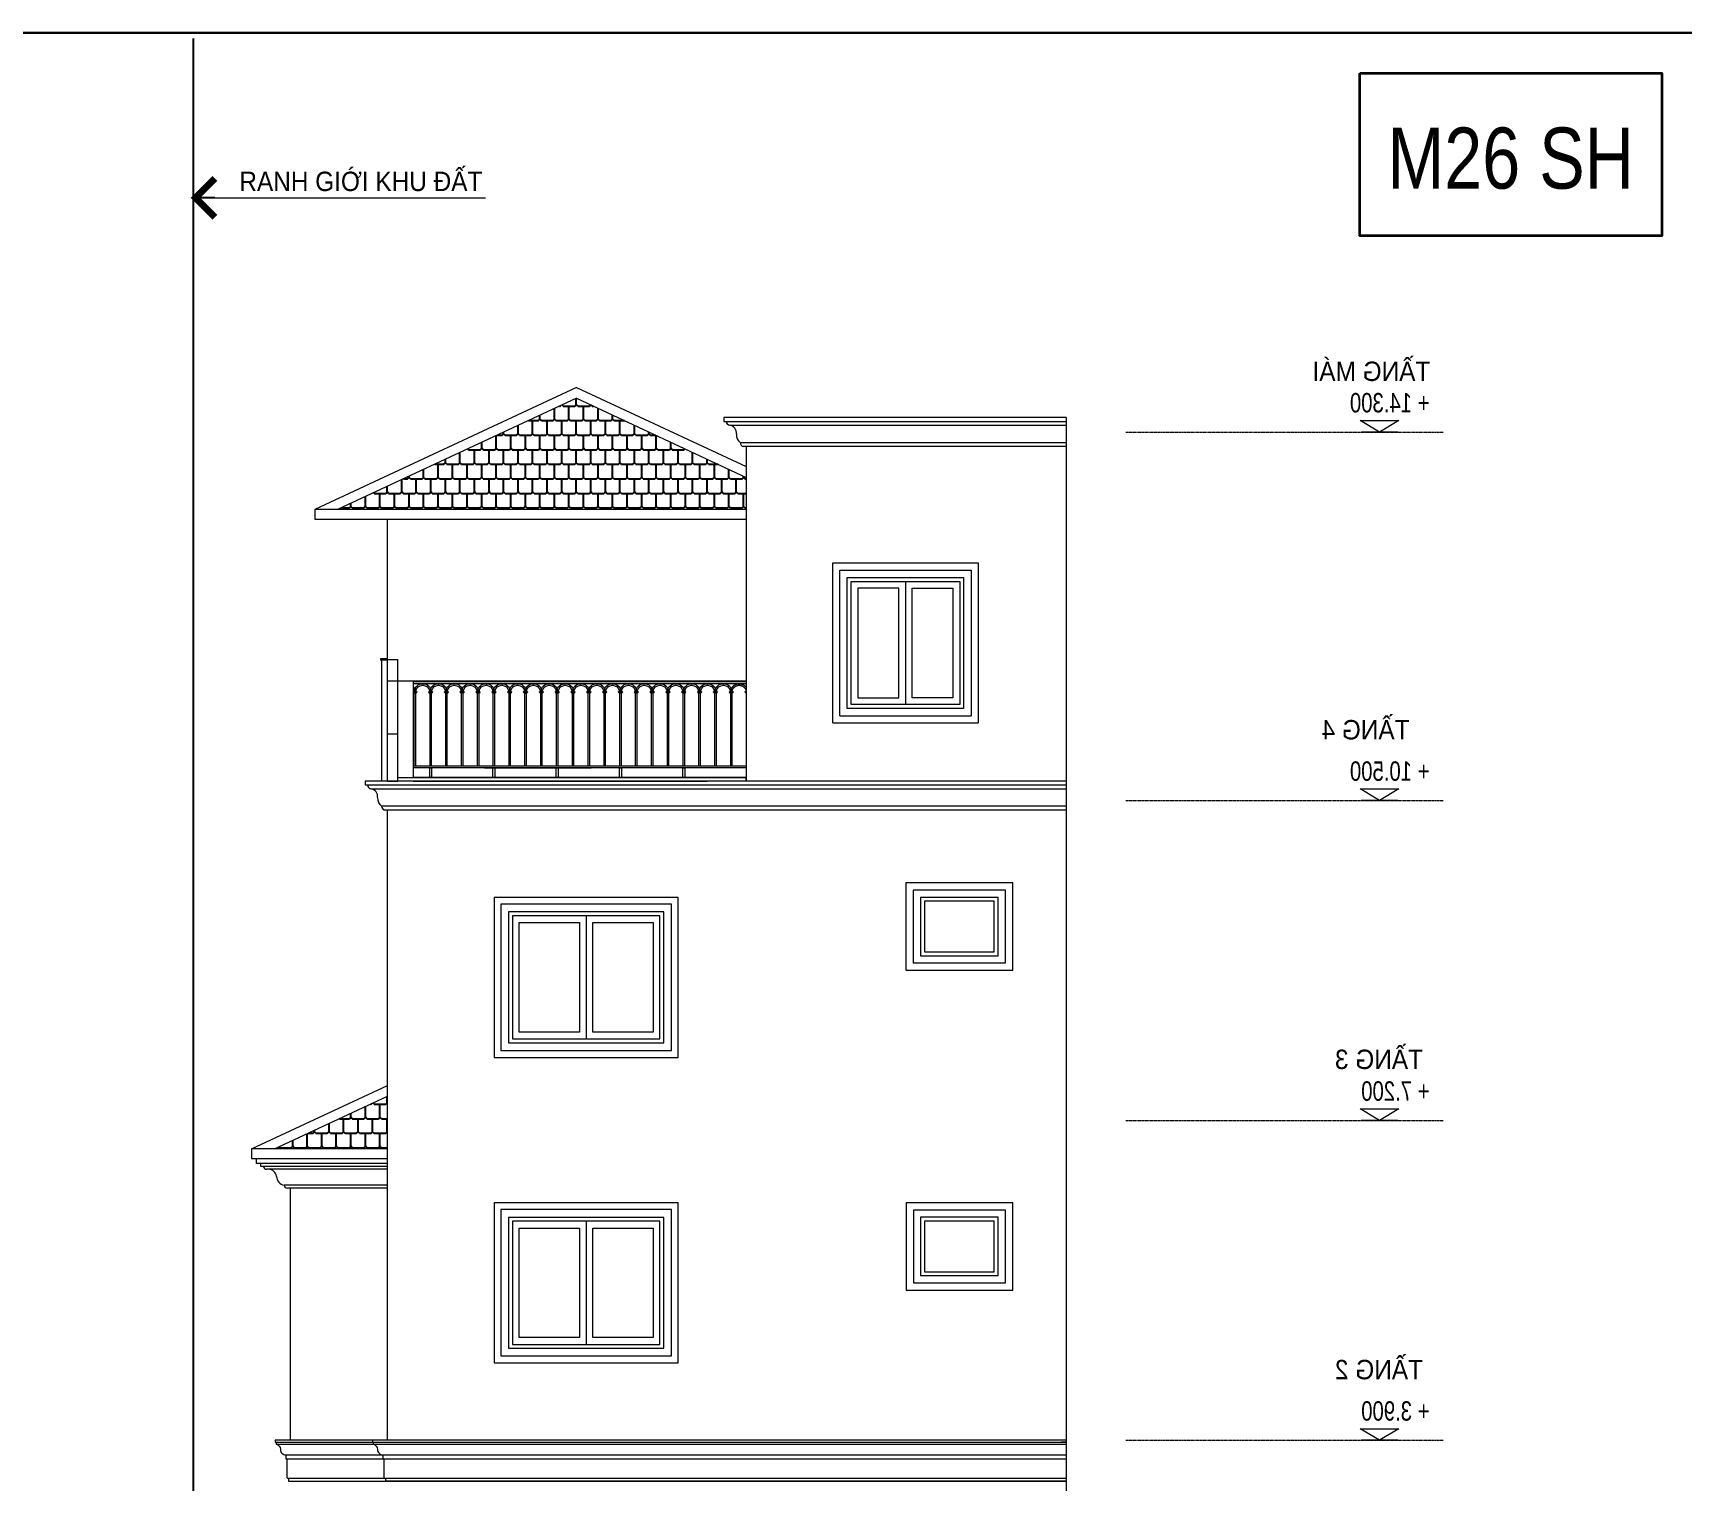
# Model space of a CAD drawing. Header units: millimetres. Extents: x -127141 to 682685, y -1234500 to 49778.
# Drawn here: x 449982 to 466990, y -102436 to -87500 of the extents above; entities that cross this region are included whole.
import ezdxf
from ezdxf.enums import TextEntityAlignment as Align
from ezdxf.xclip import XClip

# ---------------------------------------------------------------- set-up
doc = ezdxf.new("R2010")
doc.units = ezdxf.units.MM
doc.header["$MEASUREMENT"] = 0
doc.linetypes.add('CENTER', pattern=[3, 1.5, -0.5, 0.5, -0.5])
doc.linetypes.add('DASHED', pattern=[0.75, 0.5, -0.25])
for name, color, linetype, lineweight in [('-CENTER', 143, 'CENTER', 13), ('-DIM', 9, 'Continuous', 13), ('-DOOR', 137, 'Continuous', 9), ('-HATCH', 8, 'Continuous', 5), ('-KH', 143, 'Continuous', 13), ('-LINE1', 7, 'Continuous', 18), ('-TEXT', 7, 'Continuous', 15), ('-WALL', 4, 'Continuous', 35), ('A72', 9, 'Continuous', 5)]:
    doc.layers.add(name, color=color, linetype=linetype, lineweight=lineweight)
for name, color, linetype in [('-RANH GIOI LO DAT', 12, 'Continuous'), ('1-NETMANH', 8, 'Continuous'), ('13. NET HATCH', 251, 'Continuous')]:
    doc.layers.add(name, color=color, linetype=linetype)
doc.layers.add('LUOI GIONG', color=160, linetype='Continuous', plot=False)
doc.styles.add('1', font='arial.ttf')
doc.styles.add('AVANH', font='', dxfattribs={"width": 0.8})
doc.styles.add('X-5M-DH-TUM1$0$AVANTH', font='arial.ttf', dxfattribs={"width": 0.9})
doc.styles.add('X-ALL-SECTION$0$ROMANS', font='arial.ttf')
doc.styles.get('AVANH').set_extended_font_data('.VnAvantH')
doc.dimstyles.new('C_100A3', dxfattribs={"dimscale": 100, "dimtxt": 2.2, "dimasz": 1.2, "dimexe": 1.2, "dimexo": 0, "dimgap": 0.75, "dimtad": 1, "dimdec": 0, "dimzin": 0, "dimdsep": 46, "dimtxsty": 'AVANH', "dimblk": 'ARCHTICK', "dimcen": 0, "dimdle": 1.2, "dimclrd": 256, "dimclre": 256, "dimclrt": 7, "dimadec": 0, "dimazin": 0, "dimtfac": 0.0001, "dimtdec": 0, "dimtix": 1, "dimtmove": 2, "dimatfit": 3, "dimfxl": 1.8, "dimtolj": 1, "dimtzin": 0, "dimarcsym": 0})
doc.dimstyles.new('X-ALL-SECTION$0$ARROWS', dxfattribs={"dimscale": 100, "dimtxt": 2, "dimasz": 1, "dimexe": 2, "dimexo": 5, "dimgap": 1, "dimtad": 1, "dimdec": 0, "dimzin": 0, "dimdsep": 46, "dimtxsty": 'X-ALL-SECTION$0$ROMANS', "dimblk": 'X-ALL-SECTION$0$ARROWS', "dimcen": 0, "dimclrd": 256, "dimclre": 256, "dimclrt": 256, "dimazin": 0, "dimtfac": 0.5, "dimtdec": 0, "dimtofl": 0, "dimtmove": 2, "dimatfit": 3, "dimldrblk": 'X-ALL-SECTION$0$ARROWS', "dimfxl": 1, "dimtolj": 1, "dimtzin": 0, "dimlwd": -1, "dimlwe": -1, "dimarcsym": 0})
pattern_1 = [(0, (153124.97, 264901.16), (75, 150), [120, -30, 120, -30]), (90, (153109.97, 264916.16), (-75, 150), [135, -165]), (45, (153094.97, 264901.16), (75, 150), [21.213203, -403.050865]), (135, (153124.97, 264901.16), (-75, 150), [21.213203, -403.050865])]

# ---------------------------------------------------------------- blocks, each defined once
blk = doc.blocks.new('X-ALL-SECTION$0$ARROWS')
blk.add_line((-1, 0), (0, 0))
at = {"const_width": 0.35}
blk.add_lwpolyline([(-1, -1), (0, 0), (-1, 1)], dxfattribs=at)
blk = doc.blocks.new('_ArchTick')
at = {"color": 0, "linetype": 'ByBlock', "const_width": 0.15}
blk.add_lwpolyline([(-0.5, -0.5), (0.5, 0.5)], dxfattribs=at)
blk = doc.blocks.new('*D723')
at = {"layer": '-DIM', "lineweight": -2, "transparency": 16777216}
for p, q in [((-1874, 4280), (-1874, 20)), ((-1120, 4100), (-2054, 4100)), ((-1120, 200), (-2054, 200))]:
    blk.add_line(p, q, dxfattribs=at)
at = {"layer": 'Defpoints', "color": 0, "transparency": 16777216}
for p in [(-1120, 4100), (-1874, 200), (-1120, 200)]:
    blk.add_point(p, dxfattribs=at)
at = {"layer": '-DIM', "lineweight": -2, "transparency": 16777216, "xscale": 120, "yscale": 120, "zscale": 120}
for p, rotation in [((-1874, 4100), 90), ((-1874, 200), 270)]:
    blk.add_blockref('_ArchTick', p, dxfattribs=dict(at, rotation=rotation))
at = {"layer": '-DIM', "color": 7, "transparency": 16777216, "insert": (-2053, 2150), "char_height": 200, "attachment_point": 5, "rotation": 90, "style": 'AVANH'}
blk.add_mtext('\\A1;3900', dxfattribs=at)
blk = doc.blocks.new('*D724')
at = {"layer": '-DIM', "lineweight": -2, "transparency": 16777216}
for p, q in [((-1874, 3920), (-1874, 7580)), ((-1120, 7400), (-2054, 7400)), ((-1120, 4100), (-2054, 4100))]:
    blk.add_line(p, q, dxfattribs=at)
at = {"layer": 'Defpoints', "color": 0, "transparency": 16777216}
for p in [(-1874, 7400), (-1120, 7400), (-1120, 4100)]:
    blk.add_point(p, dxfattribs=at)
at = {"layer": '-DIM', "lineweight": -2, "transparency": 16777216, "xscale": 120, "yscale": 120, "zscale": 120}
for p, rotation in [((-1874, 7400), 90), ((-1874, 4100), 270)]:
    blk.add_blockref('_ArchTick', p, dxfattribs=dict(at, rotation=rotation))
at = {"layer": '-DIM', "color": 7, "transparency": 16777216, "insert": (-2053, 5750), "char_height": 200, "attachment_point": 5, "rotation": 90, "style": 'AVANH'}
blk.add_mtext('\\A1;3300', dxfattribs=at)
blk = doc.blocks.new('*D725')
at = {"layer": '-DIM', "lineweight": -2, "transparency": 16777216}
for p, q in [((-1874, 7220), (-1874, 10880)), ((-1120, 10700), (-2054, 10700)), ((-1120, 7400), (-2054, 7400))]:
    blk.add_line(p, q, dxfattribs=at)
at = {"layer": 'Defpoints', "color": 0, "transparency": 16777216}
for p in [(-1874, 10700), (-1120, 10700), (-1120, 7400)]:
    blk.add_point(p, dxfattribs=at)
at = {"layer": '-DIM', "lineweight": -2, "transparency": 16777216, "xscale": 120, "yscale": 120, "zscale": 120}
for p, rotation in [((-1874, 10700), 90), ((-1874, 7400), 270)]:
    blk.add_blockref('_ArchTick', p, dxfattribs=dict(at, rotation=rotation))
at = {"layer": '-DIM', "color": 7, "transparency": 16777216, "insert": (-2053, 9050), "char_height": 200, "attachment_point": 5, "rotation": 90, "style": 'AVANH'}
blk.add_mtext('\\A1;3300', dxfattribs=at)
blk = doc.blocks.new('*D726')
at = {"layer": '-DIM', "lineweight": -2, "transparency": 16777216}
for p, q in [((-1874, 10520), (-1874, 14680)), ((-1120, 14500), (-2054, 14500)), ((-1120, 10700), (-2054, 10700))]:
    blk.add_line(p, q, dxfattribs=at)
at = {"layer": 'Defpoints', "color": 0, "transparency": 16777216}
for p in [(-1874, 14500), (-1120, 14500), (-1120, 10700)]:
    blk.add_point(p, dxfattribs=at)
at = {"layer": '-DIM', "lineweight": -2, "transparency": 16777216, "xscale": 120, "yscale": 120, "zscale": 120}
for p, rotation in [((-1874, 14500), 90), ((-1874, 10700), 270)]:
    blk.add_blockref('_ArchTick', p, dxfattribs=dict(at, rotation=rotation))
at = {"layer": '-DIM', "color": 7, "transparency": 16777216, "insert": (-2053, 12600), "char_height": 200, "attachment_point": 5, "rotation": 90, "style": 'AVANH'}
blk.add_mtext('\\A1;3800', dxfattribs=at)
blk = doc.blocks.new('*D727')
at = {"layer": '-DIM', "lineweight": -2, "transparency": 16777216}
for p, q in [((-1120, 200), (-2509, 200)), ((-2329, 200), (-2329, 320)), ((-2329, 0), (-2329, 200)), ((-1120, 0), (-2509, 0)), ((-2329, 0), (-2329, -120))]:
    blk.add_line(p, q, dxfattribs=at)
at = {"layer": 'Defpoints', "color": 0, "transparency": 16777216}
for p in [(-2329, 200), (-1120, 200), (-1120, 0)]:
    blk.add_point(p, dxfattribs=at)
at = {"layer": '-DIM', "lineweight": -2, "transparency": 16777216, "xscale": 120, "yscale": 120, "zscale": 120}
for p, rotation in [((-2329, 200), 270), ((-2329, 0), 90)]:
    blk.add_blockref('_ArchTick', p, dxfattribs=dict(at, rotation=rotation))
at = {"layer": '-DIM', "color": 7, "transparency": 16777216, "insert": (-2508, 100), "char_height": 200, "attachment_point": 5, "rotation": 90, "style": 'AVANH'}
blk.add_mtext('\\A1;200', dxfattribs=at)
blk = doc.blocks.new('*D728')
at = {"layer": '-DIM', "lineweight": -2, "transparency": 16777216}
for p, q in [((-2329, 20), (-2329, 14680)), ((-1120, 14500), (-2509, 14500)), ((-1120, 200), (-2509, 200))]:
    blk.add_line(p, q, dxfattribs=at)
at = {"layer": 'Defpoints', "color": 0, "transparency": 16777216}
for p in [(-2329, 14500), (-1120, 14500), (-1120, 200)]:
    blk.add_point(p, dxfattribs=at)
at = {"layer": '-DIM', "lineweight": -2, "transparency": 16777216, "xscale": 120, "yscale": 120, "zscale": 120}
for p, rotation in [((-2329, 14500), 90), ((-2329, 200), 270)]:
    blk.add_blockref('_ArchTick', p, dxfattribs=dict(at, rotation=rotation))
at = {"layer": '-DIM', "color": 7, "transparency": 16777216, "insert": (-2508, 7350), "char_height": 200, "attachment_point": 5, "rotation": 90, "style": 'AVANH'}
blk.add_mtext('\\A1;14300', dxfattribs=at)
blk = doc.blocks.new('cot')
at = {"layer": '-KH'}
blk.add_line((116899, -109064), (117274, -109064), dxfattribs=at)
blk.add_lwpolyline([(117286, -108944), (116888, -108944), (117087, -109064)], close=True, dxfattribs=at)
blk.add_solid([(117087, -109064), (117087, -108944), (117286, -108944), (117087, -109064)], dxfattribs=at)
blk = doc.blocks.new('lancan')
for p, q in [((-2, 889), (21, 889)), ((-2, 877), (21, 877)), ((-1, 989), (6547, 989)), ((-1, 969), (6547, 969)), ((19, 893), (23, 893)), ((19, 891), (21, 891)), ((19, 884), (29, 884)), ((19, 882), (29, 882)), ((19, 875), (21, 875)), ((19, 873), (19, 120)), ((19, 873), (23, 873)), ((21, 889), (21, 891)), ((21, 891), (23, 891)), ((29, 884), (21, 889)), ((21, 877), (29, 882)), ((21, 875), (21, 877)), ((21, 875), (23, 875)), ((23, 891), (23, 893)), ((23, 873), (23, 875)), ((29, 882), (29, 884)), ((162, 889), (153, 884)), ((153, 884), (153, 882)), ((163, 884), (153, 884)), ((153, 882), (162, 877)), ((163, 882), (153, 882)), ((159, 893), (159, 891)), ((159, 893), (163, 893)), ((159, 891), (162, 891)), ((159, 875), (159, 873)), ((159, 875), (162, 875)), ((159, 873), (163, 873)), ((162, 891), (162, 889)), ((162, 891), (163, 891)), ((162, 889), (184, 889)), ((162, 877), (162, 875)), ((162, 877), (184, 877)), ((162, 875), (163, 875)), ((163, 893), (182, 893)), ((182, 891), (163, 891)), ((163, 882), (163, 884)), ((163, 884), (182, 884)), ((163, 882), (182, 882)), ((182, 875), (163, 875)), ((163, 120), (163, 873)), ((163, 873), (182, 873)), ((182, 893), (186, 893)), ((182, 891), (184, 891)), ((182, 884), (182, 882)), ((182, 884), (192, 884)), ((182, 882), (192, 882)), ((182, 875), (184, 875)), ((182, 873), (182, 120)), ((182, 873), (186, 873)), ((184, 889), (184, 891)), ((184, 891), (186, 891)), ((192, 884), (184, 889)), ((184, 877), (192, 882)), ((184, 875), (184, 877)), ((184, 875), (186, 875)), ((186, 891), (186, 893)), ((186, 873), (186, 875)), ((192, 882), (192, 884)), ((325, 889), (317, 884)), ((317, 884), (317, 882)), ((326, 884), (317, 884)), ((317, 882), (325, 877)), ((326, 882), (317, 882)), ((322, 893), (322, 891)), ((322, 893), (326, 893)), ((322, 891), (325, 891)), ((322, 875), (322, 873)), ((322, 875), (325, 875)), ((322, 873), (326, 873)), ((325, 891), (325, 889)), ((325, 891), (326, 891)), ((325, 889), (347, 889)), ((325, 877), (325, 875)), ((325, 877), (347, 877)), ((325, 875), (326, 875)), ((326, 893), (346, 893)), ((346, 891), (326, 891)), ((326, 882), (326, 884)), ((326, 884), (346, 884)), ((326, 882), (346, 882)), ((346, 875), (326, 875)), ((326, 120), (326, 873)), ((326, 873), (346, 873)), ((346, 893), (350, 893)), ((346, 891), (347, 891)), ((346, 884), (346, 882)), ((346, 884), (355, 884)), ((346, 882), (355, 882)), ((346, 875), (347, 875)), ((346, 873), (346, 120)), ((346, 873), (350, 873)), ((347, 889), (347, 891)), ((347, 891), (350, 891)), ((355, 884), (347, 889)), ((347, 877), (355, 882)), ((347, 875), (347, 877)), ((347, 875), (350, 875)), ((350, 891), (350, 893)), ((350, 873), (350, 875)), ((355, 882), (355, 884)), ((488, 889), (480, 884)), ((480, 884), (480, 882)), ((490, 884), (480, 884)), ((480, 882), (488, 877)), ((490, 882), (480, 882)), ((486, 893), (486, 891)), ((486, 893), (490, 893)), ((486, 891), (488, 891)), ((486, 875), (486, 873)), ((486, 875), (488, 875)), ((486, 873), (490, 873)), ((488, 891), (488, 889)), ((488, 891), (490, 891)), ((488, 889), (510, 889)), ((488, 877), (488, 875)), ((488, 877), (510, 877)), ((488, 875), (490, 875)), ((490, 893), (509, 893)), ((509, 891), (490, 891)), ((490, 882), (490, 884)), ((490, 884), (509, 884)), ((490, 882), (509, 882)), ((509, 875), (490, 875)), ((490, 120), (490, 873)), ((490, 873), (509, 873)), ((509, 893), (513, 893)), ((509, 891), (510, 891)), ((509, 884), (509, 882)), ((509, 884), (519, 884)), ((509, 882), (519, 882)), ((509, 875), (510, 875)), ((509, 873), (509, 120)), ((509, 873), (513, 873)), ((510, 889), (510, 891)), ((510, 891), (513, 891)), ((519, 884), (510, 889)), ((510, 877), (519, 882)), ((510, 875), (510, 877)), ((510, 875), (513, 875)), ((513, 891), (513, 893)), ((513, 873), (513, 875)), ((519, 882), (519, 884)), ((651, 889), (643, 884)), ((643, 884), (643, 882)), ((653, 884), (643, 884)), ((643, 882), (651, 877)), ((653, 882), (643, 882)), ((649, 893), (649, 891)), ((649, 893), (653, 893)), ((649, 891), (651, 891)), ((649, 875), (649, 873)), ((649, 875), (651, 875)), ((649, 873), (653, 873)), ((651, 891), (651, 889)), ((651, 891), (653, 891)), ((651, 889), (674, 889)), ((651, 877), (651, 875)), ((651, 877), (674, 877)), ((651, 875), (653, 875)), ((653, 893), (672, 893)), ((672, 891), (653, 891)), ((653, 882), (653, 884)), ((653, 884), (672, 884)), ((653, 882), (672, 882)), ((672, 875), (653, 875)), ((653, 120), (653, 873)), ((653, 873), (672, 873)), ((672, 893), (676, 893)), ((672, 891), (674, 891)), ((672, 884), (672, 882)), ((672, 884), (682, 884)), ((672, 882), (682, 882)), ((672, 875), (674, 875)), ((672, 873), (672, 120)), ((672, 873), (676, 873)), ((674, 889), (674, 891)), ((674, 891), (676, 891)), ((682, 884), (674, 889)), ((674, 877), (682, 882)), ((674, 875), (674, 877)), ((674, 875), (676, 875)), ((676, 891), (676, 893)), ((676, 873), (676, 875)), ((682, 882), (682, 884)), ((814, 889), (806, 884)), ((806, 884), (806, 882)), ((816, 884), (806, 884)), ((806, 882), (814, 877)), ((816, 882), (806, 882)), ((812, 893), (812, 891)), ((812, 893), (816, 893)), ((812, 891), (814, 891)), ((812, 875), (812, 873)), ((812, 875), (814, 875)), ((812, 873), (816, 873)), ((814, 891), (814, 889)), ((814, 891), (816, 891)), ((814, 889), (837, 889)), ((814, 877), (814, 875)), ((814, 877), (837, 877)), ((814, 875), (816, 875)), ((816, 893), (835, 893)), ((835, 891), (816, 891)), ((816, 882), (816, 884)), ((816, 884), (835, 884)), ((816, 882), (835, 882)), ((835, 875), (816, 875)), ((816, 120), (816, 873)), ((816, 873), (835, 873)), ((835, 893), (839, 893)), ((835, 891), (837, 891)), ((835, 884), (835, 882)), ((835, 884), (845, 884)), ((835, 882), (845, 882)), ((835, 875), (837, 875)), ((835, 873), (835, 120)), ((835, 873), (839, 873)), ((837, 889), (837, 891)), ((837, 891), (839, 891)), ((845, 884), (837, 889)), ((837, 877), (845, 882)), ((837, 875), (837, 877)), ((837, 875), (839, 875)), ((839, 891), (839, 893)), ((839, 873), (839, 875)), ((845, 882), (845, 884)), ((978, 889), (969, 884)), ((969, 884), (969, 882)), ((979, 884), (969, 884)), ((969, 882), (978, 877)), ((979, 882), (969, 882)), ((975, 893), (975, 891)), ((975, 893), (979, 893)), ((975, 891), (978, 891)), ((975, 875), (975, 873)), ((975, 875), (978, 875)), ((975, 873), (979, 873)), ((978, 891), (978, 889)), ((978, 891), (979, 891)), ((978, 889), (1000, 889)), ((978, 877), (978, 875)), ((978, 877), (1000, 877)), ((978, 875), (979, 875)), ((979, 893), (998, 893)), ((998, 891), (979, 891)), ((979, 882), (979, 884)), ((979, 884), (998, 884)), ((979, 882), (998, 882)), ((998, 875), (979, 875)), ((979, 120), (979, 873)), ((979, 873), (998, 873)), ((998, 893), (1002, 893)), ((998, 891), (1000, 891)), ((998, 884), (998, 882)), ((998, 884), (1008, 884)), ((998, 882), (1008, 882)), ((998, 875), (1000, 875)), ((998, 873), (998, 120)), ((998, 873), (1002, 873)), ((1000, 889), (1000, 891)), ((1000, 891), (1002, 891)), ((1008, 884), (1000, 889)), ((1000, 877), (1008, 882)), ((1000, 875), (1000, 877)), ((1000, 875), (1002, 875)), ((1002, 891), (1002, 893)), ((1002, 873), (1002, 875)), ((1008, 882), (1008, 884)), ((1141, 889), (1133, 884)), ((1133, 884), (1133, 882)), ((1142, 884), (1133, 884)), ((1133, 882), (1141, 877)), ((1142, 882), (1133, 882)), ((1138, 893), (1138, 891)), ((1138, 893), (1142, 893)), ((1138, 891), (1141, 891)), ((1138, 875), (1138, 873)), ((1138, 875), (1141, 875)), ((1138, 873), (1142, 873)), ((1141, 891), (1141, 889)), ((1141, 891), (1142, 891)), ((1141, 889), (1163, 889)), ((1141, 877), (1141, 875)), ((1141, 877), (1163, 877)), ((1141, 875), (1142, 875)), ((1142, 893), (1162, 893)), ((1162, 891), (1142, 891)), ((1142, 882), (1142, 884)), ((1142, 884), (1162, 884)), ((1142, 882), (1162, 882)), ((1162, 875), (1142, 875)), ((1142, 120), (1142, 873)), ((1142, 873), (1162, 873)), ((1162, 893), (1166, 893)), ((1162, 891), (1163, 891)), ((1162, 884), (1162, 882)), ((1162, 884), (1171, 884)), ((1162, 882), (1171, 882)), ((1162, 875), (1163, 875)), ((1162, 873), (1162, 120)), ((1162, 873), (1166, 873)), ((1163, 889), (1163, 891)), ((1163, 891), (1166, 891)), ((1171, 884), (1163, 889)), ((1163, 877), (1171, 882)), ((1163, 875), (1163, 877)), ((1163, 875), (1166, 875)), ((1166, 891), (1166, 893)), ((1166, 873), (1166, 875)), ((1171, 882), (1171, 884)), ((1304, 889), (1296, 884)), ((1296, 884), (1296, 882)), ((1306, 884), (1296, 884)), ((1296, 882), (1304, 877)), ((1306, 882), (1296, 882)), ((1302, 893), (1302, 891)), ((1302, 893), (1306, 893)), ((1302, 891), (1304, 891)), ((1302, 875), (1302, 873)), ((1302, 875), (1304, 875)), ((1302, 873), (1306, 873)), ((1304, 891), (1304, 889)), ((1304, 891), (1306, 891)), ((1304, 889), (1326, 889)), ((1304, 877), (1304, 875)), ((1304, 877), (1326, 877)), ((1304, 875), (1306, 875)), ((1306, 893), (1325, 893)), ((1325, 891), (1306, 891)), ((1306, 882), (1306, 884)), ((1306, 884), (1325, 884)), ((1306, 882), (1325, 882)), ((1325, 875), (1306, 875)), ((1306, 120), (1306, 873)), ((1306, 873), (1325, 873)), ((1325, 893), (1329, 893)), ((1325, 891), (1326, 891)), ((1325, 884), (1325, 882)), ((1325, 884), (1335, 884)), ((1325, 882), (1335, 882)), ((1325, 875), (1326, 875)), ((1325, 873), (1325, 120)), ((1325, 873), (1329, 873)), ((1326, 889), (1326, 891)), ((1326, 891), (1329, 891)), ((1335, 884), (1326, 889)), ((1326, 877), (1335, 882)), ((1326, 875), (1326, 877)), ((1326, 875), (1329, 875)), ((1329, 891), (1329, 893)), ((1329, 873), (1329, 875)), ((1335, 882), (1335, 884)), ((1467, 889), (1459, 884)), ((1459, 884), (1459, 882)), ((1469, 884), (1459, 884)), ((1459, 882), (1467, 877)), ((1469, 882), (1459, 882)), ((1465, 893), (1465, 891)), ((1465, 893), (1469, 893)), ((1465, 891), (1467, 891)), ((1465, 875), (1465, 873)), ((1465, 875), (1467, 875)), ((1465, 873), (1469, 873)), ((1467, 891), (1467, 889)), ((1467, 891), (1469, 891)), ((1467, 889), (1490, 889)), ((1467, 877), (1467, 875)), ((1467, 877), (1490, 877)), ((1467, 875), (1469, 875)), ((1469, 893), (1488, 893)), ((1488, 891), (1469, 891)), ((1469, 882), (1469, 884)), ((1469, 884), (1488, 884)), ((1469, 882), (1488, 882)), ((1488, 875), (1469, 875)), ((1469, 120), (1469, 873)), ((1469, 873), (1488, 873)), ((1488, 893), (1492, 893)), ((1488, 891), (1490, 891)), ((1488, 884), (1488, 882)), ((1488, 884), (1498, 884)), ((1488, 882), (1498, 882)), ((1488, 875), (1490, 875)), ((1488, 873), (1488, 120)), ((1488, 873), (1492, 873)), ((1490, 889), (1490, 891)), ((1490, 891), (1492, 891)), ((1498, 884), (1490, 889)), ((1490, 877), (1498, 882)), ((1490, 875), (1490, 877)), ((1490, 875), (1492, 875)), ((1492, 891), (1492, 893)), ((1492, 873), (1492, 875)), ((1498, 882), (1498, 884)), ((1630, 889), (1622, 884)), ((1622, 884), (1622, 882)), ((1632, 884), (1622, 884)), ((1622, 882), (1630, 877)), ((1632, 882), (1622, 882)), ((1628, 893), (1628, 891)), ((1628, 893), (1632, 893)), ((1628, 891), (1630, 891)), ((1628, 875), (1628, 873)), ((1628, 875), (1630, 875)), ((1628, 873), (1632, 873)), ((1630, 891), (1630, 889)), ((1630, 891), (1632, 891)), ((1630, 889), (1653, 889)), ((1630, 877), (1630, 875)), ((1630, 877), (1653, 877)), ((1630, 875), (1632, 875)), ((1632, 893), (1651, 893)), ((1651, 891), (1632, 891)), ((1632, 882), (1632, 884)), ((1632, 884), (1651, 884)), ((1632, 882), (1651, 882)), ((1651, 875), (1632, 875)), ((1632, 120), (1632, 873)), ((1632, 873), (1651, 873)), ((1651, 893), (1655, 893)), ((1651, 891), (1653, 891)), ((1651, 884), (1651, 882)), ((1651, 884), (1661, 884)), ((1651, 882), (1661, 882)), ((1651, 875), (1653, 875)), ((1651, 873), (1651, 120)), ((1651, 873), (1655, 873)), ((1653, 889), (1653, 891)), ((1653, 891), (1655, 891)), ((1661, 884), (1653, 889)), ((1653, 877), (1661, 882)), ((1653, 875), (1653, 877)), ((1653, 875), (1655, 875)), ((1655, 891), (1655, 893)), ((1655, 873), (1655, 875)), ((1661, 882), (1661, 884)), ((1794, 889), (1785, 884)), ((1785, 884), (1785, 882)), ((1795, 884), (1785, 884)), ((1785, 882), (1794, 877)), ((1795, 882), (1785, 882)), ((1791, 893), (1791, 891)), ((1791, 893), (1795, 893)), ((1791, 891), (1794, 891)), ((1791, 875), (1791, 873)), ((1791, 875), (1794, 875)), ((1791, 873), (1795, 873)), ((1794, 891), (1794, 889)), ((1794, 891), (1795, 891)), ((1794, 889), (1816, 889)), ((1794, 877), (1794, 875)), ((1794, 877), (1816, 877)), ((1794, 875), (1795, 875)), ((1795, 893), (1814, 893)), ((1814, 891), (1795, 891)), ((1795, 882), (1795, 884)), ((1795, 884), (1814, 884)), ((1795, 882), (1814, 882)), ((1814, 875), (1795, 875)), ((1795, 120), (1795, 873)), ((1795, 873), (1814, 873)), ((1814, 893), (1818, 893)), ((1814, 891), (1816, 891)), ((1814, 884), (1814, 882)), ((1814, 884), (1824, 884)), ((1814, 882), (1824, 882)), ((1814, 875), (1816, 875)), ((1814, 873), (1814, 120)), ((1814, 873), (1818, 873)), ((1816, 889), (1816, 891)), ((1816, 891), (1818, 891)), ((1824, 884), (1816, 889)), ((1816, 877), (1824, 882)), ((1816, 875), (1816, 877)), ((1816, 875), (1818, 875)), ((1818, 891), (1818, 893)), ((1818, 873), (1818, 875)), ((1824, 882), (1824, 884)), ((1957, 889), (1949, 884)), ((1949, 884), (1949, 882)), ((1958, 884), (1949, 884)), ((1949, 882), (1957, 877)), ((1958, 882), (1949, 882)), ((1954, 893), (1954, 891)), ((1954, 893), (1958, 893)), ((1954, 891), (1957, 891)), ((1954, 875), (1954, 873)), ((1954, 875), (1957, 875)), ((1954, 873), (1958, 873)), ((1957, 891), (1957, 889)), ((1957, 891), (1958, 891)), ((1957, 889), (1979, 889)), ((1957, 877), (1957, 875)), ((1957, 877), (1979, 877)), ((1957, 875), (1958, 875)), ((1958, 893), (1978, 893)), ((1978, 891), (1958, 891)), ((1958, 882), (1958, 884)), ((1958, 884), (1978, 884)), ((1958, 882), (1978, 882)), ((1978, 875), (1958, 875)), ((1958, 120), (1958, 873)), ((1958, 873), (1978, 873)), ((1978, 893), (1982, 893)), ((1978, 891), (1979, 891)), ((1978, 884), (1978, 882)), ((1978, 884), (1987, 884)), ((1978, 882), (1987, 882)), ((1978, 875), (1979, 875)), ((1978, 873), (1978, 120)), ((1978, 873), (1982, 873)), ((1979, 889), (1979, 891)), ((1979, 891), (1982, 891)), ((1987, 884), (1979, 889)), ((1979, 877), (1987, 882)), ((1979, 875), (1979, 877)), ((1979, 875), (1982, 875)), ((1982, 891), (1982, 893)), ((1982, 873), (1982, 875)), ((1987, 882), (1987, 884)), ((2120, 889), (2112, 884)), ((2112, 884), (2112, 882)), ((2122, 884), (2112, 884)), ((2112, 882), (2120, 877)), ((2122, 882), (2112, 882)), ((2118, 893), (2118, 891)), ((2118, 893), (2122, 893)), ((2118, 891), (2120, 891)), ((2118, 875), (2118, 873)), ((2118, 875), (2120, 875)), ((2118, 873), (2122, 873)), ((2120, 891), (2120, 889)), ((2120, 891), (2122, 891)), ((2120, 889), (2142, 889)), ((2120, 877), (2120, 875)), ((2120, 877), (2142, 877)), ((2120, 875), (2122, 875)), ((2122, 893), (2141, 893)), ((2141, 891), (2122, 891)), ((2122, 882), (2122, 884)), ((2122, 884), (2141, 884)), ((2122, 882), (2141, 882)), ((2141, 875), (2122, 875)), ((2122, 120), (2122, 873)), ((2122, 873), (2141, 873)), ((2141, 893), (2145, 893)), ((2141, 891), (2142, 891)), ((2141, 884), (2141, 882)), ((2141, 884), (2151, 884)), ((2141, 882), (2151, 882)), ((2141, 875), (2142, 875)), ((2141, 873), (2141, 120)), ((2141, 873), (2145, 873)), ((2142, 889), (2142, 891)), ((2142, 891), (2145, 891)), ((2151, 884), (2142, 889)), ((2142, 877), (2151, 882)), ((2142, 875), (2142, 877)), ((2142, 875), (2145, 875)), ((2145, 891), (2145, 893)), ((2145, 873), (2145, 875)), ((2151, 882), (2151, 884)), ((2283, 889), (2275, 884)), ((2275, 884), (2275, 882)), ((2285, 884), (2275, 884)), ((2275, 882), (2283, 877)), ((2285, 882), (2275, 882)), ((2281, 893), (2281, 891)), ((2281, 893), (2285, 893)), ((2281, 891), (2283, 891)), ((2281, 875), (2281, 873)), ((2281, 875), (2283, 875)), ((2281, 873), (2285, 873)), ((2283, 891), (2283, 889)), ((2283, 891), (2285, 891)), ((2283, 889), (2306, 889)), ((2283, 877), (2283, 875)), ((2283, 877), (2306, 877)), ((2283, 875), (2285, 875)), ((2285, 893), (2304, 893)), ((2304, 891), (2285, 891)), ((2285, 882), (2285, 884)), ((2285, 884), (2304, 884)), ((2285, 882), (2304, 882)), ((2304, 875), (2285, 875)), ((2285, 120), (2285, 873)), ((2285, 873), (2304, 873)), ((2304, 893), (2308, 893)), ((2304, 891), (2306, 891)), ((2304, 884), (2304, 882)), ((2304, 884), (2314, 884)), ((2304, 882), (2314, 882)), ((2304, 875), (2306, 875)), ((2304, 873), (2304, 120)), ((2304, 873), (2308, 873)), ((2306, 889), (2306, 891)), ((2306, 891), (2308, 891)), ((2314, 884), (2306, 889)), ((2306, 877), (2314, 882)), ((2306, 875), (2306, 877)), ((2306, 875), (2308, 875)), ((2308, 891), (2308, 893)), ((2308, 873), (2308, 875)), ((2314, 882), (2314, 884)), ((2446, 889), (2438, 884)), ((2438, 884), (2438, 882)), ((2448, 884), (2438, 884)), ((2438, 882), (2446, 877)), ((2448, 882), (2438, 882)), ((2444, 893), (2444, 891)), ((2444, 893), (2448, 893)), ((2444, 891), (2446, 891)), ((2444, 875), (2444, 873)), ((2444, 875), (2446, 875)), ((2444, 873), (2448, 873)), ((2446, 891), (2446, 889)), ((2446, 891), (2448, 891)), ((2446, 889), (2469, 889)), ((2446, 877), (2446, 875)), ((2446, 877), (2469, 877)), ((2446, 875), (2448, 875)), ((2448, 893), (2467, 893)), ((2467, 891), (2448, 891)), ((2448, 882), (2448, 884)), ((2448, 884), (2467, 884)), ((2448, 882), (2467, 882)), ((2467, 875), (2448, 875)), ((2448, 120), (2448, 873)), ((2448, 873), (2467, 873)), ((2467, 893), (2471, 893)), ((2467, 891), (2469, 891)), ((2467, 884), (2467, 882)), ((2467, 884), (2477, 884)), ((2467, 882), (2477, 882)), ((2467, 875), (2469, 875)), ((2467, 873), (2467, 120)), ((2467, 873), (2471, 873)), ((2469, 889), (2469, 891)), ((2469, 891), (2471, 891)), ((2477, 884), (2469, 889)), ((2469, 877), (2477, 882)), ((2469, 875), (2469, 877)), ((2469, 875), (2471, 875)), ((2471, 891), (2471, 893)), ((2471, 873), (2471, 875)), ((2477, 882), (2477, 884)), ((2610, 889), (2601, 884)), ((2601, 884), (2601, 882)), ((2611, 884), (2601, 884)), ((2601, 882), (2610, 877)), ((2611, 882), (2601, 882)), ((2607, 893), (2607, 891)), ((2607, 893), (2611, 893)), ((2607, 891), (2610, 891)), ((2607, 875), (2607, 873)), ((2607, 875), (2610, 875)), ((2607, 873), (2611, 873)), ((2610, 891), (2610, 889)), ((2610, 891), (2611, 891)), ((2610, 889), (2632, 889)), ((2610, 877), (2610, 875)), ((2610, 877), (2632, 877)), ((2610, 875), (2611, 875)), ((2611, 893), (2630, 893)), ((2630, 891), (2611, 891)), ((2611, 882), (2611, 884)), ((2611, 884), (2630, 884)), ((2611, 882), (2630, 882)), ((2630, 875), (2611, 875)), ((2611, 120), (2611, 873)), ((2611, 873), (2630, 873)), ((2630, 893), (2634, 893)), ((2630, 891), (2632, 891)), ((2630, 884), (2630, 882)), ((2630, 884), (2640, 884)), ((2630, 882), (2640, 882)), ((2630, 875), (2632, 875)), ((2630, 873), (2630, 120)), ((2630, 873), (2634, 873)), ((2632, 889), (2632, 891)), ((2632, 891), (2634, 891)), ((2640, 884), (2632, 889)), ((2632, 877), (2640, 882)), ((2632, 875), (2632, 877)), ((2632, 875), (2634, 875)), ((2634, 891), (2634, 893)), ((2634, 873), (2634, 875)), ((2640, 882), (2640, 884)), ((2773, 889), (2765, 884)), ((2765, 884), (2765, 882)), ((2774, 884), (2765, 884)), ((2765, 882), (2773, 877)), ((2774, 882), (2765, 882)), ((2770, 893), (2770, 891)), ((2770, 893), (2774, 893)), ((2770, 891), (2773, 891)), ((2770, 875), (2770, 873)), ((2770, 875), (2773, 875)), ((2770, 873), (2774, 873)), ((2773, 891), (2773, 889)), ((2773, 891), (2774, 891)), ((2773, 889), (2795, 889)), ((2773, 877), (2773, 875)), ((2773, 877), (2795, 877)), ((2773, 875), (2774, 875)), ((2774, 893), (2794, 893)), ((2794, 891), (2774, 891)), ((2774, 882), (2774, 884)), ((2774, 884), (2794, 884)), ((2774, 882), (2794, 882)), ((2794, 875), (2774, 875)), ((2774, 120), (2774, 873)), ((2774, 873), (2794, 873)), ((2794, 893), (2798, 893)), ((2794, 891), (2795, 891)), ((2794, 884), (2794, 882)), ((2794, 884), (2803, 884)), ((2794, 882), (2803, 882)), ((2794, 875), (2795, 875)), ((2794, 873), (2794, 120)), ((2794, 873), (2798, 873)), ((2795, 889), (2795, 891)), ((2795, 891), (2798, 891)), ((2803, 884), (2795, 889)), ((2795, 877), (2803, 882)), ((2795, 875), (2795, 877)), ((2795, 875), (2798, 875)), ((2798, 891), (2798, 893)), ((2798, 873), (2798, 875)), ((2803, 882), (2803, 884)), ((2936, 889), (2928, 884)), ((2928, 884), (2928, 882)), ((2938, 884), (2928, 884)), ((2928, 882), (2936, 877)), ((2938, 882), (2928, 882)), ((2934, 893), (2934, 891)), ((2934, 893), (2938, 893)), ((2934, 891), (2936, 891)), ((2934, 875), (2934, 873)), ((2934, 875), (2936, 875)), ((2934, 873), (2938, 873)), ((2936, 891), (2936, 889)), ((2936, 891), (2938, 891)), ((2936, 889), (2958, 889)), ((2936, 877), (2936, 875)), ((2936, 877), (2958, 877)), ((2936, 875), (2938, 875)), ((2938, 893), (2957, 893)), ((2957, 891), (2938, 891)), ((2938, 882), (2938, 884)), ((2938, 884), (2957, 884)), ((2938, 882), (2957, 882)), ((2957, 875), (2938, 875)), ((2938, 120), (2938, 873)), ((2938, 873), (2957, 873)), ((2957, 893), (2961, 893)), ((2957, 891), (2958, 891)), ((2957, 884), (2957, 882)), ((2957, 884), (2967, 884)), ((2957, 882), (2967, 882)), ((2957, 875), (2958, 875)), ((2957, 873), (2957, 120)), ((2957, 873), (2961, 873)), ((2958, 889), (2958, 891)), ((2958, 891), (2961, 891)), ((2967, 884), (2958, 889)), ((2958, 877), (2967, 882)), ((2958, 875), (2958, 877)), ((2958, 875), (2961, 875)), ((2961, 891), (2961, 893)), ((2961, 873), (2961, 875)), ((2967, 882), (2967, 884)), ((3099, 889), (3091, 884)), ((3091, 884), (3091, 882)), ((3101, 884), (3091, 884)), ((3091, 882), (3099, 877)), ((3101, 882), (3091, 882)), ((3097, 893), (3097, 891)), ((3097, 893), (3101, 893)), ((3097, 891), (3099, 891)), ((3097, 875), (3097, 873)), ((3097, 875), (3099, 875)), ((3097, 873), (3101, 873)), ((3099, 891), (3099, 889)), ((3099, 891), (3101, 891)), ((3099, 889), (3122, 889)), ((3099, 877), (3099, 875)), ((3099, 877), (3122, 877)), ((3099, 875), (3101, 875)), ((3101, 893), (3120, 893)), ((3120, 891), (3101, 891)), ((3101, 882), (3101, 884)), ((3101, 884), (3120, 884)), ((3101, 882), (3120, 882)), ((3120, 875), (3101, 875)), ((3101, 120), (3101, 873)), ((3101, 873), (3120, 873)), ((3120, 893), (3124, 893)), ((3120, 891), (3122, 891)), ((3120, 884), (3120, 882)), ((3120, 884), (3130, 884)), ((3120, 882), (3130, 882)), ((3120, 875), (3122, 875)), ((3120, 873), (3120, 120)), ((3120, 873), (3124, 873)), ((3122, 889), (3122, 891)), ((3122, 891), (3124, 891)), ((3130, 884), (3122, 889)), ((3122, 877), (3130, 882)), ((3122, 875), (3122, 877)), ((3122, 875), (3124, 875)), ((3124, 891), (3124, 893)), ((3124, 873), (3124, 875)), ((3130, 882), (3130, 884)), ((3262, 889), (3254, 884)), ((3254, 884), (3254, 882)), ((3264, 884), (3254, 884)), ((3254, 882), (3262, 877)), ((3264, 882), (3254, 882)), ((3260, 893), (3260, 891)), ((3260, 893), (3264, 893)), ((3260, 891), (3262, 891)), ((3260, 875), (3260, 873)), ((3260, 875), (3262, 875)), ((3260, 873), (3264, 873)), ((3262, 891), (3262, 889)), ((3262, 891), (3264, 891)), ((3262, 889), (3285, 889)), ((3262, 877), (3262, 875)), ((3262, 877), (3285, 877)), ((3262, 875), (3264, 875)), ((3264, 893), (3283, 893)), ((3283, 891), (3264, 891)), ((3264, 882), (3264, 884)), ((3264, 884), (3283, 884)), ((3264, 882), (3283, 882)), ((3283, 875), (3264, 875)), ((3264, 120), (3264, 873)), ((3264, 873), (3283, 873)), ((3283, 893), (3287, 893)), ((3283, 891), (3285, 891)), ((3283, 884), (3283, 882)), ((3283, 884), (3293, 884)), ((3283, 882), (3293, 882)), ((3283, 875), (3285, 875)), ((3283, 873), (3283, 120)), ((3283, 873), (3287, 873)), ((3285, 889), (3285, 891)), ((3285, 891), (3287, 891)), ((3293, 884), (3285, 889)), ((3285, 877), (3293, 882)), ((3285, 875), (3285, 877)), ((3285, 875), (3287, 875)), ((3287, 891), (3287, 893)), ((3287, 873), (3287, 875)), ((3293, 882), (3293, 884)), ((3426, 889), (3417, 884)), ((3417, 884), (3417, 882)), ((3427, 884), (3417, 884)), ((3417, 882), (3426, 877)), ((3427, 882), (3417, 882)), ((3423, 893), (3423, 891)), ((3423, 893), (3427, 893)), ((3423, 891), (3426, 891)), ((3423, 875), (3423, 873)), ((3423, 875), (3426, 875)), ((3423, 873), (3427, 873)), ((3426, 891), (3426, 889)), ((3426, 891), (3427, 891)), ((3426, 889), (3448, 889)), ((3426, 877), (3426, 875)), ((3426, 877), (3448, 877)), ((3426, 875), (3427, 875)), ((3427, 893), (3446, 893)), ((3446, 891), (3427, 891)), ((3427, 882), (3427, 884)), ((3427, 884), (3446, 884)), ((3427, 882), (3446, 882)), ((3446, 875), (3427, 875)), ((3427, 120), (3427, 873)), ((3427, 873), (3446, 873)), ((3446, 893), (3450, 893)), ((3446, 891), (3448, 891)), ((3446, 884), (3446, 882)), ((3446, 884), (3456, 884)), ((3446, 882), (3456, 882)), ((3446, 875), (3448, 875)), ((3446, 873), (3446, 120)), ((3446, 873), (3450, 873)), ((3448, 889), (3448, 891)), ((3448, 891), (3450, 891)), ((3456, 884), (3448, 889)), ((3448, 877), (3456, 882)), ((3448, 875), (3448, 877)), ((3448, 875), (3450, 875)), ((-1, 120), (6547, 120)), ((-1, 100), (6547, 100)), ((-1, 0), (6547, 0))]:
    blk.add_line(p, q)
for points in [[(19, 100), (0, 100), (0, 0), (19, 0)], [(672, 100), (653, 100), (653, 0), (672, 0)], [(1325, 100), (1306, 100), (1306, 0), (1325, 0)], [(1978, 100), (1958, 100), (1958, 0), (1978, 0)], [(2630, 100), (2611, 100), (2611, 0), (2630, 0)], [(3283, 100), (3264, 100), (3264, 0), (3283, 0)]]:
    blk.add_lwpolyline(points, close=True)
for centre, radius, start, end in [((91, 880), 89.2, 8.5304, 171.4696), ((91, 880), 73.2, 10.4137, 169.5863), ((254, 880), 89.2, 8.5304, 171.4696), ((254, 880), 73.2, 10.4137, 169.5863), ((418, 880), 89.2, 8.5304, 171.4696), ((418, 880), 73.2, 10.4137, 169.5863), ((581, 880), 89.2, 8.5304, 171.4696), ((581, 880), 73.2, 10.4137, 169.5863), ((744, 880), 89.2, 8.5304, 171.4696), ((744, 880), 73.2, 10.4137, 169.5863), ((907, 880), 89.2, 8.5304, 171.4696), ((907, 880), 73.2, 10.4137, 169.5863), ((1070, 880), 89.2, 8.5304, 171.4696), ((1070, 880), 73.2, 10.4137, 169.5863), ((1234, 880), 89.2, 8.5304, 171.4696), ((1234, 880), 73.2, 10.4137, 169.5863), ((1397, 880), 89.2, 8.5304, 171.4696), ((1397, 880), 73.2, 10.4137, 169.5863), ((1560, 880), 89.2, 8.5304, 171.4696), ((1560, 880), 73.2, 10.4137, 169.5863), ((1723, 880), 89.2, 8.5304, 171.4696), ((1723, 880), 73.2, 10.4137, 169.5863), ((1886, 880), 89.2, 8.5304, 171.4696), ((1886, 880), 73.2, 10.4137, 169.5863), ((2050, 880), 89.2, 8.5304, 171.4696), ((2050, 880), 73.2, 10.4137, 169.5863), ((2213, 880), 89.2, 8.5304, 171.4696), ((2213, 880), 73.2, 10.4137, 169.5863), ((2376, 880), 89.2, 8.5304, 171.4696), ((2376, 880), 73.2, 10.4137, 169.5863), ((2539, 880), 89.2, 8.5304, 171.4696), ((2539, 880), 73.2, 10.4137, 169.5863), ((2702, 880), 89.2, 8.5304, 171.4696), ((2702, 880), 73.2, 10.4137, 169.5863), ((2866, 880), 89.2, 8.5304, 171.4696), ((2866, 880), 73.2, 10.4137, 169.5863), ((3029, 880), 89.2, 8.5304, 171.4696), ((3029, 880), 73.2, 10.4137, 169.5863), ((3192, 880), 89.2, 8.5304, 171.4696), ((3192, 880), 73.2, 10.4137, 169.5863), ((3355, 880), 89.2, 8.5304, 171.4696), ((3355, 880), 73.2, 10.4137, 169.5863), ((3518, 880), 89.2, 8.5304, 171.4696), ((3518, 880), 73.2, 10.4137, 169.5863)]:
    blk.add_arc(centre, radius, start, end)
blk = doc.blocks.new('kt1a')
at = {"layer": 'Defpoints', "color": 2}
blk.add_lwpolyline([(0, -22275), (31500, -22275), (31500, 0), (0, 0)], close=True, dxfattribs=at)
blk = doc.blocks.new('ƯEQ')
at = {"layer": '-CENTER', "ltscale": 0.2}
for p, q in [((-616.7, 14500), (-3887.9, 14500)), ((-616.7, 10700), (-3887.9, 10700)), ((-616.7, 7400), (-3887.9, 7400)), ((-616.7, 4100), (-3887.9, 4100)), ((-616.7, 200), (-3887.9, 200)), ((-616.7, 0), (-3887.9, 0))]:
    blk.add_line(p, q, dxfattribs=at)
at = {"layer": '-CENTER'}
for p in [(-120320.2, 123563.7), (-120320.2, 119763.7), (-120320.2, 116463.7), (-120320.2, 113163.7), (-120320.2, 109263.7)]:
    blk.add_blockref('cot', p, dxfattribs=at)
at = {"layer": '-TEXT', "color": 2, "style": 'X-5M-DH-TUM1$0$AVANTH', "width": 0.9}
for s, p in [('TẦNG MÁI', (-3757, 15026.7)), ('TẦNG 4', (-3542.5, 11329.6)), ('TẦNG 3', (-3681.2, 7929.6)), ('TẦNG 2', (-3681.2, 4729.6)), ('TẦNG 1', (-3681.2, 829.6))]:
    blk.add_text(s, height=200, dxfattribs=at).set_placement(p)
at = {"layer": '-TEXT', "style": '1', "width": 0.75}
for s, p in [('+ 14.300', (-3748.7, 14702.8)), ('+ 10.500', (-3748.7, 10902.8)), ('+ 7.200', (-3748.7, 7602.8)), ('+ 3.900', (-3748.7, 4302.8)), ('+ 0.000', (-3748.7, 402.8))]:
    blk.add_text(s, height=200, dxfattribs=at).set_placement(p)
at = {"layer": '-DIM'}
for base, p1, p2, picture, middle in [((-2329.5, 14500), (-1119.9, 200), (-1119.9, 14500), '*D728', (-2507.9, 7350)), ((-1874.2, 14500), (-1119.9, 10700), (-1119.9, 14500), '*D726', (-2052.7, 12600)), ((-1874.2, 10700), (-1119.9, 7400), (-1119.9, 10700), '*D725', (-2052.7, 9050)), ((-1874.2, 7400), (-1119.9, 4100), (-1119.9, 7400), '*D724', (-2052.7, 5750)), ((-1874.2, 200), (-1119.9, 4100), (-1119.9, 200), '*D723', (-2052.7, 2150)), ((-2329.5, 200), (-1119.9, 0), (-1119.9, 200), '*D727', (-2507.9, 100))]:
    dim = blk.add_linear_dim(base=base, p1=p1, p2=p2, angle=90, dimstyle='C_100A3', override={"dimtxt": 2}, dxfattribs=at)
    dim.commit()
    dim.dimension.update_dxf_attribs({"geometry": picture, "text_midpoint": middle})

msp = doc.modelspace()

# ---------------------------------------------------------------- hatches: boundary and pattern name
at = {"layer": '13. NET HATCH'}
h = msp.add_hatch(dxfattribs=at)
h.set_pattern_fill('MAIGO-12', color=256, scale=300)
h.set_pattern_definition(pattern_1)
h.paths.add_polyline_path([(457337, -92416.2), (457337, -92083.5), (455587.1, -91267.5), (453123.7, -92416.2)])
h = msp.add_hatch(dxfattribs=at)
h.set_pattern_fill('MAIGO-12', color=256, scale=300)
h.set_pattern_definition(pattern_1)
h.paths.add_polyline_path([(452472.3, -99011.2), (453637, -99011.2), (453637, -98468.1)])

# ---------------------------------------------------------------- linework, layer by layer
at = {"layer": '-DOOR', "lineweight": 9}
for p, q in [((458980.5, -93156.9), (458980.5, -94426.4)), ((455687.1, -96606.8), (455687.1, -97876.3)), ((455687.1, -99756.9), (455687.1, -101026.4))]:
    msp.add_line(p, q, dxfattribs=at)
for points in [[(458420.5, -94426.4), (458420.5, -93156.9), (459540.6, -93156.9), (459540.6, -94426.4)], [(458910.5, -93226.9), (458490.5, -93226.9), (458490.5, -94356.4), (458910.5, -94356.4)], [(459050.5, -93226.9), (459470.6, -93226.9), (459470.6, -94356.4), (459050.5, -94356.4)], [(459896.6, -96456.3), (459175.5, -96456.3), (459175.5, -96977.4), (459896.6, -96977.4)], [(456447.3, -96606.8), (454927, -96606.8), (454927, -97876.3), (456447.3, -97876.3)], [(454997.1, -96676.8), (455617.2, -96676.8), (455617.2, -97806.3), (454997.1, -97806.3)], [(455757.2, -96676.8), (456377.3, -96676.8), (456377.3, -97806.3), (455757.2, -97806.3)], [(456447.3, -99756.9), (454927, -99756.9), (454927, -101026.4), (456447.3, -101026.4)], [(454997.1, -99826.9), (455617.2, -99826.9), (455617.2, -100956.4), (454997.1, -100956.4)], [(455757.2, -99826.9), (456377.3, -99826.9), (456377.3, -100956.4), (455757.2, -100956.4)], [(459896.6, -99756.3), (459176.5, -99756.3), (459176.5, -100277.4), (459896.6, -100277.4)]]:
    msp.add_lwpolyline(points, close=True, dxfattribs=at)
at = {"layer": '-HATCH'}
for p, q in [((455587.1, -91267.5), (453123.7, -92416.2)), ((455587.1, -91267.5), (457337, -92083.5)), ((457107.3, -91506.1), (460637, -91506.2)), ((460637, -91726.2), (457277.3, -91726.1)), ((458304.1, -94542.7), (458304.1, -93040.6)), ((458304.1, -93040.6), (459656.9, -93040.6)), ((459656.9, -93040.6), (459656.9, -94542.7)), ((455737.7, -94192.5), (453906.5, -94192.5)), ((458304.1, -94542.7), (459656.9, -94542.7)), ((454638.6, -95081.3), (455737.7, -95081.3)), ((453406.8, -95256.1), (460636.5, -95256.2)), ((460636.5, -95476.2), (453576.8, -95476.1)), ((452489.3, -102036.3), (460637, -102036.3)), ((460637.1, -102036.3), (460587.1, -102036.3)), ((452490.1, -102056.3), (460637, -102056.3)), ((452589.3, -102166.3), (460637, -102166.3)), ((452600.5, -102206.2), (460637, -102206.2)), ((452605.4, -102405.7), (460637, -102405.7))]:
    msp.add_line(p, q, dxfattribs=at)
for points in [[(457168.2, -91546.1), (460637, -91546.2)], [(453467.7, -95296.1), (460636.5, -95296.2)], [(452472.3, -99011.2), (453636.7, -98468.2)]]:
    msp.add_lwpolyline(points, dxfattribs=at)
for points in [[(460011.6, -96341.3), (459060.5, -96341.3), (459060.5, -97092.4), (460011.6, -97092.4)], [(456567.3, -96486.8), (454807, -96486.8), (454807, -97996.3), (456567.3, -97996.3)], [(456567.3, -96486.8), (454807, -96486.8), (454807, -97996.3), (456567.3, -97996.3)], [(456567.3, -99636.9), (454807, -99636.9), (454807, -101146.4), (456567.3, -101146.4)], [(456567.3, -99636.9), (454807, -99636.9), (454807, -101146.4), (456567.3, -101146.4)], [(460011.6, -99641.3), (459061.5, -99641.3), (459061.5, -100392.4), (460011.6, -100392.4)]]:
    msp.add_lwpolyline(points, close=True, dxfattribs=at)
at = {"layer": '-LINE1', "lineweight": 20}
for p, q in [((455587.1, -91157.1), (452887.1, -92416.2)), ((455587.1, -91157.1), (457337, -91973.1)), ((460637, -91466.2), (457107.3, -91466.1)), ((457107.3, -91466.1), (457107.3, -91506.1)), ((460637, -91466.2), (460637, -106116.3)), ((457107.3, -91506.1), (457132.3, -91506.1)), ((460637, -91766.2), (457307.3, -91766.1)), ((457337, -91766.3), (457337, -95216.3)), ((453637.1, -95216.4), (453637.1, -92516.2)), ((458230.4, -94616.4), (458230.4, -92966.9)), ((458230.4, -92966.9), (459730.6, -92966.9)), ((459730.6, -92966.9), (459730.6, -94616.4)), ((458380.4, -94466.4), (458380.4, -93116.9)), ((458380.4, -93116.9), (459580.6, -93116.9)), ((459580.6, -93116.9), (459580.6, -94466.4)), ((453566.9, -93955.5), (453566.9, -93970.2)), ((453637.1, -93955.5), (453566.9, -93955.5)), ((453577.6, -93970.2), (453566.9, -93970.2)), ((453577.6, -93970.2), (453577.6, -95216.3)), ((453637.1, -93970.2), (453577.6, -93970.2)), ((453637.1, -93962.5), (453744.8, -93962.5)), ((453744.9, -94182.5), (453744.8, -93962.5)), ((453637.1, -94182.5), (453744.9, -94182.5)), ((453744.9, -94182.5), (453906.5, -94182.5)), ((453745.2, -94728.7), (453744.9, -94182.5)), ((453906.5, -94182.5), (453906.5, -94192.5)), ((453906.5, -95181.3), (453906.5, -94192.5)), ((459580.6, -94466.4), (458380.4, -94466.4)), ((453637.3, -94728.8), (453745.2, -94728.7)), ((453745.4, -95216.3), (453745.2, -94728.7)), ((458230.4, -94616.4), (459730.6, -94616.4)), ((460636.5, -95216.2), (453406.8, -95216.1)), ((453406.8, -95216.1), (453406.8, -95256.1)), ((453637, -95216.4), (453745.4, -95216.3)), ((453745.4, -95181.3), (456936.3, -95181.3)), ((453906.5, -95216.3), (453745.4, -95216.3)), ((453906.5, -95216.3), (456936.3, -95216.3)), ((457337, -95216.3), (457337, -95181.3)), ((453406.8, -95256.1), (453431.8, -95256.1)), ((460636.5, -95516.2), (453606.8, -95516.1)), ((453637, -102016.2), (453637, -95516.2)), ((452235.7, -99011.2), (452235.7, -99111.2)), ((452235.7, -99111.2), (453636.7, -99111.2)), ((452285.7, -99161.2), (452285.7, -99111.2)), ((452330.7, -99161.2), (452285.7, -99161.2)), ((452330.7, -99191.2), (452330.7, -99161.2)), ((452360.7, -99191.2), (452330.7, -99191.2)), ((452410.7, -99221.2), (452390.7, -99221.2)), ((453636.7, -99416.2), (452606.7, -99416.2)), ((452636.7, -102016.1), (452636.6, -99416.2))]:
    msp.add_line(p, q, dxfattribs=at)
for points in [[(457337, -92416.2), (452887.1, -92416.2), (452887.1, -92516.2), (457337, -92516.2)], [(452235.7, -99011.2), (453636.7, -98357.9)], [(453636.7, -99011.2), (452235.7, -99011.2)]]:
    msp.add_lwpolyline(points, dxfattribs=at)
for points in [[(456637.3, -96416.8), (454737, -96416.8), (454737, -98066.3), (456637.3, -98066.3)], [(460086.6, -96266.3), (458985.5, -96266.3), (458985.5, -97167.4), (460086.6, -97167.4)], [(459936.6, -96416.3), (459135.5, -96416.3), (459135.5, -97017.4), (459936.6, -97017.4)], [(456487.3, -96566.8), (454887, -96566.8), (454887, -97916.3), (456487.3, -97916.3)], [(456637.3, -99566.9), (454737, -99566.9), (454737, -101216.4), (456637.3, -101216.4)], [(460086.6, -99566.3), (458986.5, -99566.3), (458986.5, -100467.4), (460086.6, -100467.4)], [(456487.3, -99716.9), (454887, -99716.9), (454887, -101066.4), (456487.3, -101066.4)], [(459936.6, -99716.3), (459136.5, -99716.3), (459136.5, -100317.4), (459936.6, -100317.4)]]:
    msp.add_lwpolyline(points, close=True, dxfattribs=at)
for points in [[(460637, -102016.2), (452480.3, -102016.2), (452480.3, -102036.1), (452489.3, -102036.1), (452489.3, -102056.1, -0.3522811), (452534.2, -102110.3, 0.4254581), (452589.3, -102166.1), (452589.3, -102206), (452600.5, -102206), (452600.5, -102398.6, 0.4123353), (452608.3, -102406.2, -0.4067079), (452615.5, -102413.6), (452615.5, -102436.3), (460637.1, -102436.3)], [(453481.8, -102016.3), (453481.8, -102036.3), (453490.8, -102036.3), (453490.8, -102056.3, -0.3522811), (453535.8, -102110.5, 0.4254581), (453590.8, -102166.3), (453590.8, -102206.2), (453602, -102206.2), (453602, -102398.8, 0.4123353), (453609.8, -102406.4, -0.4067079), (453617, -102413.8), (453617, -102435.8), (460637, -102435.8)]]:
    msp.add_lwpolyline(points, format="xyb", dxfattribs=at)
for centre, radius, start, end in [((457171.4, -91507.2), 39.1, 178.52391, 265.24593), ((457154, -91628), 83.1, 354.22476, 80.14552), ((457339.6, -91643.9), 103.2, 175.86, 232.886), ((457319.6, -91725.7), 42.3, 180.62204, 253.11776), ((453470.9, -95257.2), 39.1, 178.52391, 265.24593), ((453453.4, -95378), 83.1, 354.22476, 80.14552), ((453639.1, -95393.8), 103.2, 175.86, 232.886), ((453619.1, -95475.7), 42.3, 180.62204, 253.11776), ((452390.7, -99191.2), 30, 180, 270), ((452411.1, -99303.7), 82.5, 6.03074, 90.2889), ((452592.5, -99289.1), 99.6, 183.43242, 257.33807), ((452608, -99378.1), 38.2, 192.30578, 268.05394)]:
    msp.add_arc(centre, radius, start, end, dxfattribs=at)
at = {"layer": '-RANH GIOI LO DAT', "linetype": 'DASHED', "ltscale": 10}
msp.add_line((451637.3, -108652), (451637.3, -87553.1), dxfattribs=at)
at = {"layer": '-WALL'}
msp.add_lwpolyline([(463667.4, -87915.7), (466781.8, -87915.7), (466781.8, -89593.7), (463667.4, -89593.7)], close=True, dxfattribs=at)
at = {"layer": '1-NETMANH', "lineweight": 20}
for p, q in [((453636.7, -99161.2), (452330.7, -99161.2)), ((453636.7, -99191.2), (452360.7, -99191.2)), ((453636.7, -99221.2), (452411.5, -99221.2)), ((453636.7, -99386.2), (452570.7, -99386.2))]:
    msp.add_line(p, q, dxfattribs=at)
at = {"layer": 'Defpoints'}
msp.add_lwpolyline([(435697.5, -109775), (467197.5, -109775), (467197.5, -87500), (435697.5, -87500)], close=True, dxfattribs=at)
at = {"layer": 'LUOI GIONG'}
msp.add_lwpolyline([(435697.5, -87500), (485697.5, -87500), (485697.5, -112500), (435697.5, -112500)], close=True, dxfattribs=at)

# ---------------------------------------------------------------- block references
at = {"layer": '-DOOR', "color": 2, "xscale": -1}
msp.add_blockref('ƯEQ', (460637, -106116.3), dxfattribs=at)
at = {"layer": '-HATCH', "color": 2}
ref = msp.add_blockref('lancan', (457356.2, -95181.3), dxfattribs=dict(at, xscale=-1))
XClip(ref).set_block_clipping_path([(19.2006226528, -0.046846111), (3449.7199567551, 998.7989147413)])
at = {"layer": '-LINE1'}
msp.add_blockref('kt1a', (435697.5, -87500), dxfattribs=at)

# ---------------------------------------------------------------- texts
at = {"layer": '-TEXT', "color": 4, "style": '1', "width": 0.8}
msp.add_text('M26 SH', height=630, dxfattribs=at).set_placement((465222.6, -89294.6), align=Align.BOTTOM_CENTER)
at = {"layer": '-TEXT', "color": 2, "style": 'X-5M-DH-TUM1$0$AVANTH', "width": 0.9}
msp.add_text('RANH GIỚI KHU ĐẤT', height=200, dxfattribs=at).set_placement((452110.3, -89130.6))

# ---------------------------------------------------------------- leaders
at = {"layer": 'A72'}
msp.add_leader([(451658.8, -89200.6), (454648.2, -89200.6)], dimstyle='X-ALL-SECTION$0$ARROWS', override={"dimasz": 2, "dimtad": 0}, dxfattribs=at)

doc.saveas('drawing.dxf')
